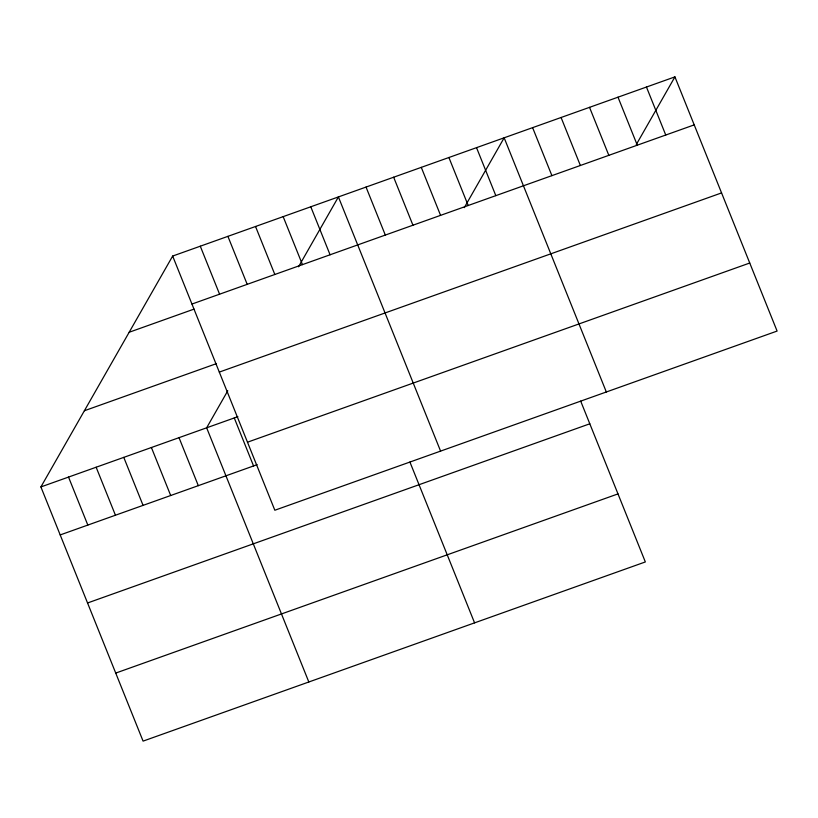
<?xml version="1.0" encoding="UTF-8"?>
<svg xmlns="http://www.w3.org/2000/svg" width="818" height="818" viewBox="0 0 818 818"><rect width="100%" height="100%" fill="white"/><g stroke="black" fill="none" stroke-linecap="round" stroke-linejoin="round"><path stroke-width="1.23" d="M580.688 401.117L645.341 561.946L143.078 741.118L40.9 486.935L172.659 256.054L674.922 76.882L777.1 331.065L274.838 510.238L172.659 256.054M227.782 390.769L206.647 427.814L308.826 681.987M298.55 266.77L338.407 196.933L440.585 451.107M464.297 207.639L504.154 137.802L606.332 391.986M636.271 144.602L674.922 76.882M191.954 304.051L694.216 124.878M129.183 332.251L194.04 309.112M84.377 410.748L216.494 363.611M219.306 372.098L721.568 192.915M40.9 486.935L237.874 416.669M247.486 442.201L749.748 263.018M60.195 534.931L257.169 464.665M87.546 602.978L589.809 423.796M115.727 673.081L617.989 493.898M646.455 87.035L665.75 135.031M617.999 97.189L637.294 145.185M589.533 107.342L608.827 155.338M561.076 117.495L580.371 165.492M532.61 127.649L551.905 175.645M476.526 147.659L495.82 195.655M448.898 157.506L468.193 205.502M421.28 167.363L440.575 215.359M393.652 177.22L412.947 225.216M366.035 187.077L385.319 235.073M310.779 206.78L330.073 254.776M409.92 462.037L474.573 622.866M283.161 216.637L302.456 264.633M255.533 226.494L274.828 274.49M227.905 236.351L247.2 284.347M200.287 246.198L219.582 294.194M234.275 417.957L253.56 465.953M179.019 437.661L198.314 485.657M151.402 447.518L170.696 495.514M123.774 457.374L143.068 505.371M96.146 467.231L115.44 515.228M68.528 477.078L87.823 525.074"/></g></svg>
